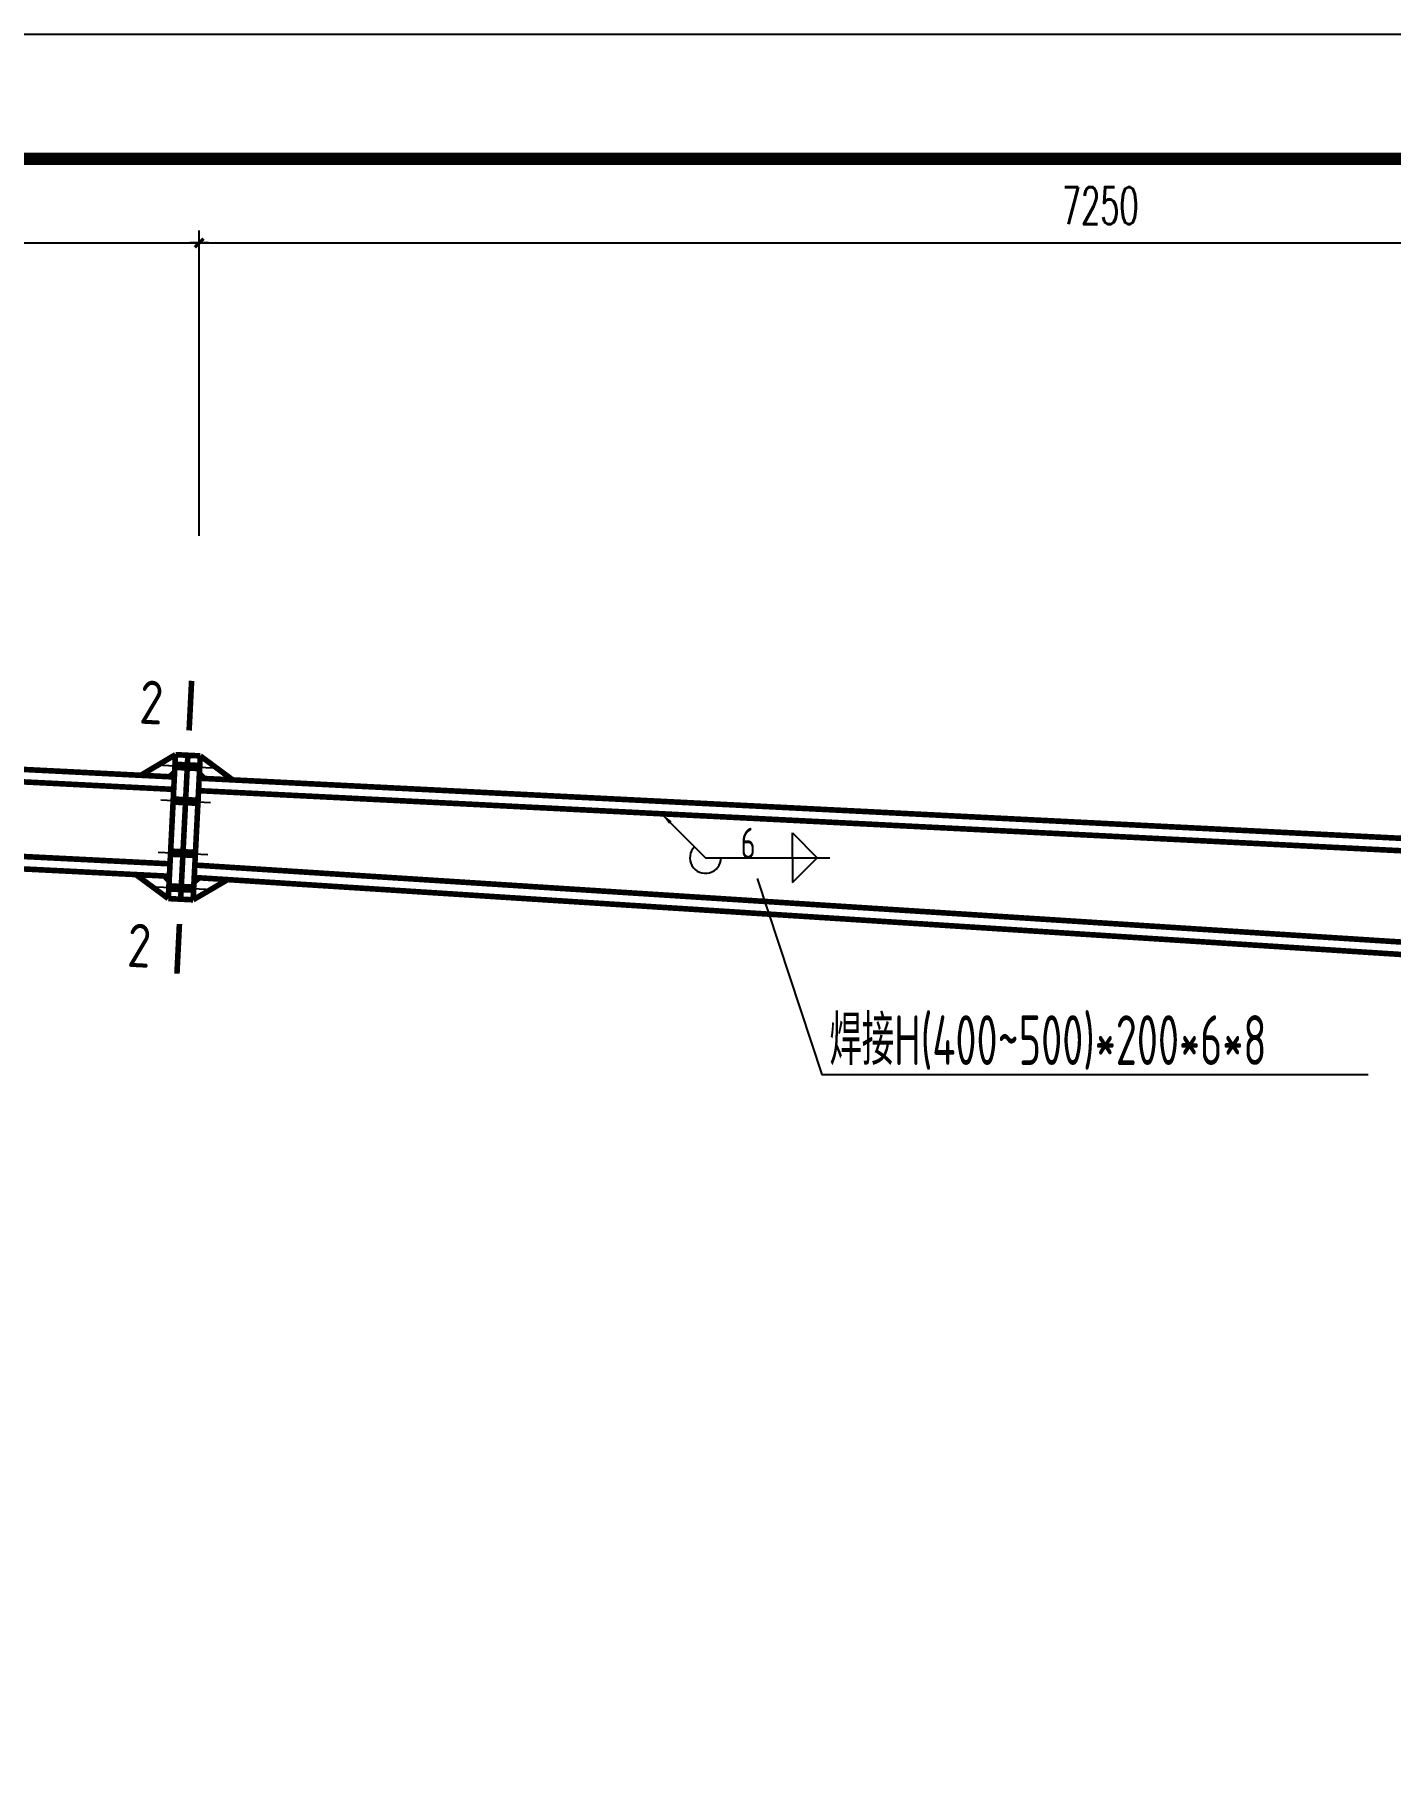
# Model space of a CAD drawing. Extents: x 14207793 to 14719554, y -1675802 to -1228715.
# Drawn here: x 14587723 to 14598633, y -1334602 to -1320692 of the extents above; entities that cross this region are included whole.
import ezdxf
from ezdxf.enums import TextEntityAlignment as Align

# ---------------------------------------------------------------- set-up
doc = ezdxf.new("R2010")
doc.units = 0
doc.header["$LTSCALE"] = 500
doc.header["$MEASUREMENT"] = 0
doc.layers.get('0').update_dxf_attribs({"linetype": 'CONTINUOUS'})
doc.layers.get('DEFPOINTS').update_dxf_attribs({"color": 140, "linetype": 'CONTINUOUS'})
for name, color, linetype in [('10', 1, 'CONTINUOUS'), ('114', 2, 'CONTINUOUS'), ('14', 2, 'CONTINUOUS'), ('AXIS', 3, 'CONTINUOUS'), ('DIM', 3, 'CONTINUOUS'), ('PUB_TITLE', 4, 'CONTINUOUS'), ('柱子', 3, 'CONTINUOUS'), ('焊缝标注', 253, 'CONTINUOUS')]:
    doc.layers.add(name, color=color, linetype=linetype)
doc.styles.add('DIM_FONT', font='SIMPLEX.shx', dxfattribs={"width": 0.6})
doc.styles.get("Standard").update_dxf_attribs({"font": 'SYSZ.shx', "width": 0.75, "bigfont": 'SYFS.shx'})
doc.styles.add('TSSD_REIN', font='Tssdeng.shx', dxfattribs={"width": 0.65, "bigfont": 'hztxt.shx'})
doc.dimstyles.new('DIMN$0', dxfattribs={"dimtxt": 250, "dimasz": 0.8, "dimexe": 250, "dimexo": 300, "dimgap": 150, "dimtad": 1, "dimdec": 0, "dimzin": 0, "dimdsep": 46, "dimtxsty": 'DIM_FONT', "dimblk": '_DIMX', "dimcen": 0.09, "dimclrt": 7, "dimadec": 0, "dimazin": 0, "dimtfac": 1, "dimtdec": 0, "dimtix": 1, "dimtmove": 2, "dimatfit": 3, "dimldrblk": '_DIMX', "dimfxl": 0, "dimtolj": 1, "dimtzin": 0, "dimarcsym": 0})

# ---------------------------------------------------------------- blocks, each defined once
blk = doc.blocks.new('_DIMX')
blk.add_line((-150, 0), (150, 0))
at = {"const_width": 50}
blk.add_lwpolyline([(-70, -70), (70, 70)], dxfattribs=at)
blk = doc.blocks.new('*D1178')
at = {"layer": 'AXIS', "color": 3, "lineweight": -2}
for p, q in [((14574048, -1324729), (14574048, -1322270)), ((14574048, -1322370), (14589047, -1322370)), ((14589048, -1324729), (14589048, -1322270))]:
    blk.add_line(p, q, dxfattribs=at)
at = {"layer": 'DEFPOINTS', "color": 0}
for p in [(14589048, -1322370), (14574048, -1325029), (14589048, -1325029)]:
    blk.add_point(p, dxfattribs=at)
at = {"layer": 'AXIS', "color": 3, "lineweight": -2, "xscale": 0.5, "yscale": 0.5, "zscale": 0.5, "rotation": 180}
blk.add_blockref('_DIMX', (14574048, -1322370), dxfattribs=at)
at = {"layer": 'AXIS', "color": 3, "lineweight": -2, "xscale": 0.5, "yscale": 0.5, "zscale": 0.5}
blk.add_blockref('_DIMX', (14589048, -1322370), dxfattribs=at)
at = {"layer": 'AXIS', "color": 7, "insert": (14581548, -1322070), "char_height": 300, "attachment_point": 5, "style": 'DIM_FONT'}
blk.add_mtext('\\A1;7500', dxfattribs=at)
blk = doc.blocks.new('*D1179')
at = {"layer": 'AXIS', "color": 3, "lineweight": -2}
for p, q in [((14589048, -1324729), (14589048, -1322270)), ((14589048, -1322370), (14603547, -1322370)), ((14603548, -1324729), (14603548, -1322270))]:
    blk.add_line(p, q, dxfattribs=at)
at = {"layer": 'DEFPOINTS', "color": 0}
for p in [(14603548, -1322370), (14589048, -1325029), (14603548, -1325029)]:
    blk.add_point(p, dxfattribs=at)
at = {"layer": 'AXIS', "color": 3, "lineweight": -2, "xscale": 0.5, "yscale": 0.5, "zscale": 0.5, "rotation": 180}
blk.add_blockref('_DIMX', (14589048, -1322370), dxfattribs=at)
at = {"layer": 'AXIS', "color": 3, "lineweight": -2, "xscale": 0.5, "yscale": 0.5, "zscale": 0.5}
blk.add_blockref('_DIMX', (14603548, -1322370), dxfattribs=at)
at = {"layer": 'AXIS', "color": 7, "insert": (14596298, -1322070), "char_height": 300, "attachment_point": 5, "style": 'DIM_FONT'}
blk.add_mtext('\\A1;7250', dxfattribs=at)

msp = doc.modelspace()

# ---------------------------------------------------------------- linework, layer by layer
at = {"layer": '10', "const_width": 45}
for points in [[(14588986.57, -1325895.18), (14588966.59, -1326294.68)], [(14588868.73, -1328252.24), (14588888.7, -1327852.73)]]:
    msp.add_lwpolyline(points, dxfattribs=at)
at = {"layer": '114'}
for p, q in [((14588752.37, -1326574.33), (14589151.87, -1326594.3)), ((14588738.39, -1326853.98), (14589137.89, -1326873.96)), ((14588717.42, -1327273.46), (14589116.92, -1327293.43)), ((14588703.43, -1327553.11), (14589102.93, -1327573.09))]:
    msp.add_line(p, q, dxfattribs=at)
at = {"layer": '114', "color": 1, "const_width": 70}
for points in [[(14588852.24, -1326579.33), (14589051.99, -1326589.31)], [(14588838.26, -1326858.98), (14589038.01, -1326868.97)], [(14588817.29, -1327278.45), (14589017.04, -1327288.44)], [(14588803.31, -1327558.1), (14589003.06, -1327568.09)]]:
    msp.add_lwpolyline(points, dxfattribs=at)
at = {"layer": '14', "const_width": 45}
for points in [[(14588578.08, -1326655.73), (14588856.73, -1326489.44)], [(14588798.81, -1327647.99), (14588856.73, -1326489.44)], [(14588856.73, -1326489.44), (14588849.74, -1326629.27)], [(14588856.73, -1326489.44), (14588956.61, -1326494.43)], [(14588898.69, -1327652.98), (14588956.61, -1326494.43)], [(14588956.61, -1326494.43), (14588898.69, -1327652.98)], [(14588956.61, -1326494.43), (14589056.48, -1326499.43)], [(14589056.48, -1326499.43), (14588998.56, -1327657.98)], [(14589049.49, -1326639.25), (14589056.48, -1326499.43)], [(14589056.48, -1326499.43), (14589317.16, -1326692.68)], [(14588807.8, -1326667.22), (14588578.08, -1326655.73)], [(14588849.74, -1326629.27), (14588807.8, -1326667.22)], [(14589087.44, -1326681.2), (14589049.49, -1326639.25)], [(14589317.16, -1326692.68), (14589087.44, -1326681.2)], [(14588538.13, -1327454.74), (14588767.85, -1327466.22)], [(14588798.81, -1327647.99), (14588538.13, -1327454.74)], [(14588767.85, -1327466.22), (14588805.8, -1327508.17)], [(14588805.8, -1327508.17), (14588798.81, -1327647.99)], [(14589277, -1327495.4), (14588998.56, -1327657.98)], [(14588998.56, -1327657.98), (14589005.55, -1327518.15)], [(14589005.55, -1327518.15), (14589047.47, -1327480.75)], [(14589047.47, -1327480.75), (14589277, -1327495.4)], [(14588898.69, -1327652.98), (14588798.81, -1327647.99)], [(14588998.56, -1327657.98), (14588898.69, -1327652.98)]]:
    msp.add_lwpolyline(points, dxfattribs=at)
at = {"layer": 'DIM'}
msp.add_lwpolyline([(14593536.7, -1327487.45), (14594056.69, -1329064.9), (14594056.69, -1329064.9), (14598454.2, -1329064.9)], dxfattribs=at)
at = {"layer": 'PUB_TITLE'}
msp.add_lwpolyline([(14551855, -1362692.5), (14611255, -1362692.5), (14611255, -1320692.5), (14551855, -1320692.5)], close=True, dxfattribs=at)
at = {"layer": 'PUB_TITLE', "const_width": 100}
msp.add_lwpolyline([(14554355, -1361692.5), (14610255, -1361692.5), (14610255, -1321692.5), (14554355, -1321692.5)], close=True, dxfattribs=at)
at = {"layer": '柱子', "const_width": 45}
for points in [[(14574147.48, -1325934.2), (14588847.75, -1326669.21)], [(14574147.48, -1326034.33), (14588842.75, -1326769.09)], [(14574147.48, -1326635.07), (14588812.79, -1327368.34)], [(14574147.48, -1326735.2), (14588807.8, -1327468.22)], [(14589047.5, -1326679.2), (14604047.5, -1327429.2)], [(14589042.5, -1326779.08), (14603947.5, -1327524.32)], [(14589012.54, -1327378.31), (14602867.5, -1328262.54)], [(14589007.55, -1327478.2), (14602867.5, -1328362.74)]]:
    msp.add_lwpolyline(points, dxfattribs=at)
at = {"layer": '焊缝标注'}
for p, q in [((14592768.75, -1326965.39), (14593121.32, -1327319.92)), ((14593821.32, -1327319.92), (14593821.32, -1327119.92)), ((14593821.32, -1327119.92), (14594021.32, -1327319.92)), ((14593121.32, -1327319.92), (14594121.32, -1327319.92)), ((14593821.32, -1327319.92), (14593821.32, -1327519.92)), ((14593821.32, -1327519.92), (14594021.32, -1327319.92))]:
    msp.add_line(p, q, dxfattribs=at)
msp.add_arc((14593121.32, -1327319.92), 125, 134.840249, 0, dxfattribs=at)
msp.add_solid([(14592768.75, -1326965.39), (14592828.63, -1327046.87), (14592849.9, -1327025.72)], dxfattribs=at)

# ---------------------------------------------------------------- texts
at = {"layer": '10', "width": 0.809996}
for p, p2 in [((14588560.88, -1326238.85), (14588749.64, -1326248.29)), ((14588463.01, -1328196.41), (14588651.77, -1328205.85))]:
    msp.add_text('2', height=350, rotation=357.138242, dxfattribs=at).set_placement(p, p2, align=Align.FIT)
at = {"layer": 'DIM', "style": 'TSSD_REIN', "width": 0.65}
msp.add_text('焊接H(400~500)*200*6*8', height=400, dxfattribs=at).set_placement((14594119.2, -1328987.45))
at = {"layer": '焊缝标注', "width": 0.791542}
msp.add_text('6', height=250, dxfattribs=at).set_placement((14593403.82, -1327327.42), (14593526.32, -1327327.42), align=Align.FIT)

# ---------------------------------------------------------------- dimensions: what is measured, and where the dimension line sits
at = {"layer": 'AXIS'}
for base, p1, p2, text, picture, middle in [((14589047.5, -1322370), (14574047.5, -1325029.2), (14589047.5, -1325029.2), '7500', '*D1178', (14581547.5, -1322070)), ((14603547.5, -1322370), (14589047.5, -1325029.2), (14603547.5, -1325029.2), '7250', '*D1179', (14596297.5, -1322070))]:
    dim = msp.add_linear_dim(base=base, p1=p1, p2=p2, text=text, dimstyle='DIMN$0', override={"dimtxt": 300, "dimasz": 0.5, "dimexe": 100, "dimdle": 0.6, "dimclrd": 3, "dimclre": 3, "dimtfac": 3.036}, dxfattribs=at)
    dim.commit()
    dim.dimension.update_dxf_attribs({"geometry": picture, "text_midpoint": middle})

doc.saveas('drawing.dxf')
